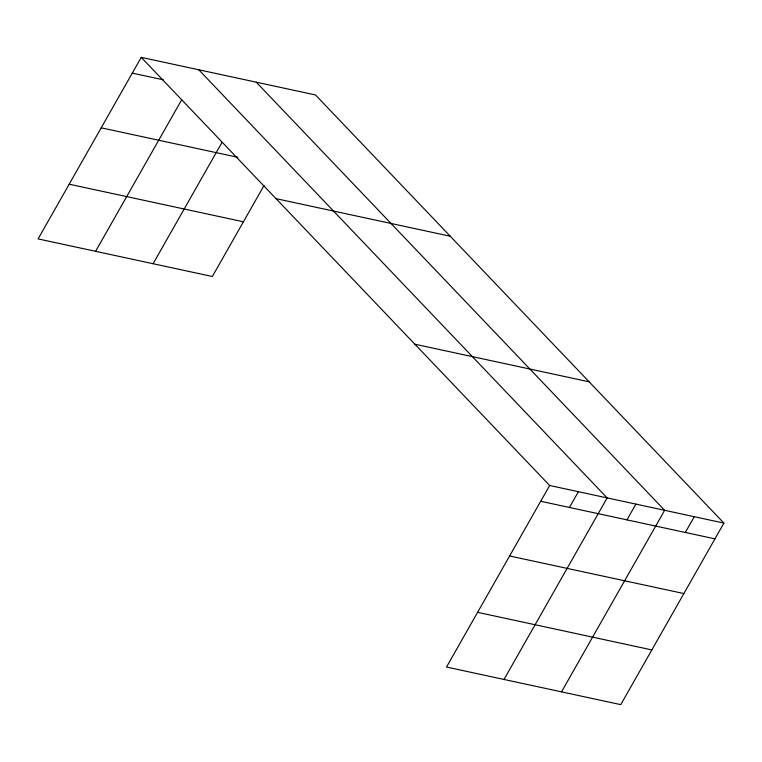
<?xml version="1.0" encoding="UTF-8"?>
<svg xmlns="http://www.w3.org/2000/svg" width="762" height="762" viewBox="0 0 762 762"><rect width="100%" height="100%" fill="white"/><g stroke="black" fill="none" stroke-linecap="round" stroke-linejoin="round"><path stroke-width="1.14" d="M723.9 523.094L549.65 485.499L446.513 667.045L620.763 704.64L723.9 523.094L315.487 94.955L141.237 57.36L38.1 238.906L212.35 276.501L264.014 185.547M95.602 251.308L181.727 99.708M153.105 263.719L221.961 142.504M569.452 507.463L578.396 491.7M504.015 679.456L607.152 497.91L198.739 69.761M626.955 519.865L635.899 504.111M561.518 691.858L664.654 510.311L256.242 82.172M685.324 532.467L694.277 516.703M132.283 73.114L163.335 79.81M101.203 127.825L237.858 157.305M276.006 198.644L450.266 236.239M69.18 184.194L243.43 221.79M414.871 344.214L589.121 381.81M540.696 501.263L714.947 538.858M509.616 555.974L683.866 593.56M477.593 612.334L651.843 649.929M141.237 57.36L549.65 485.499"/></g></svg>
